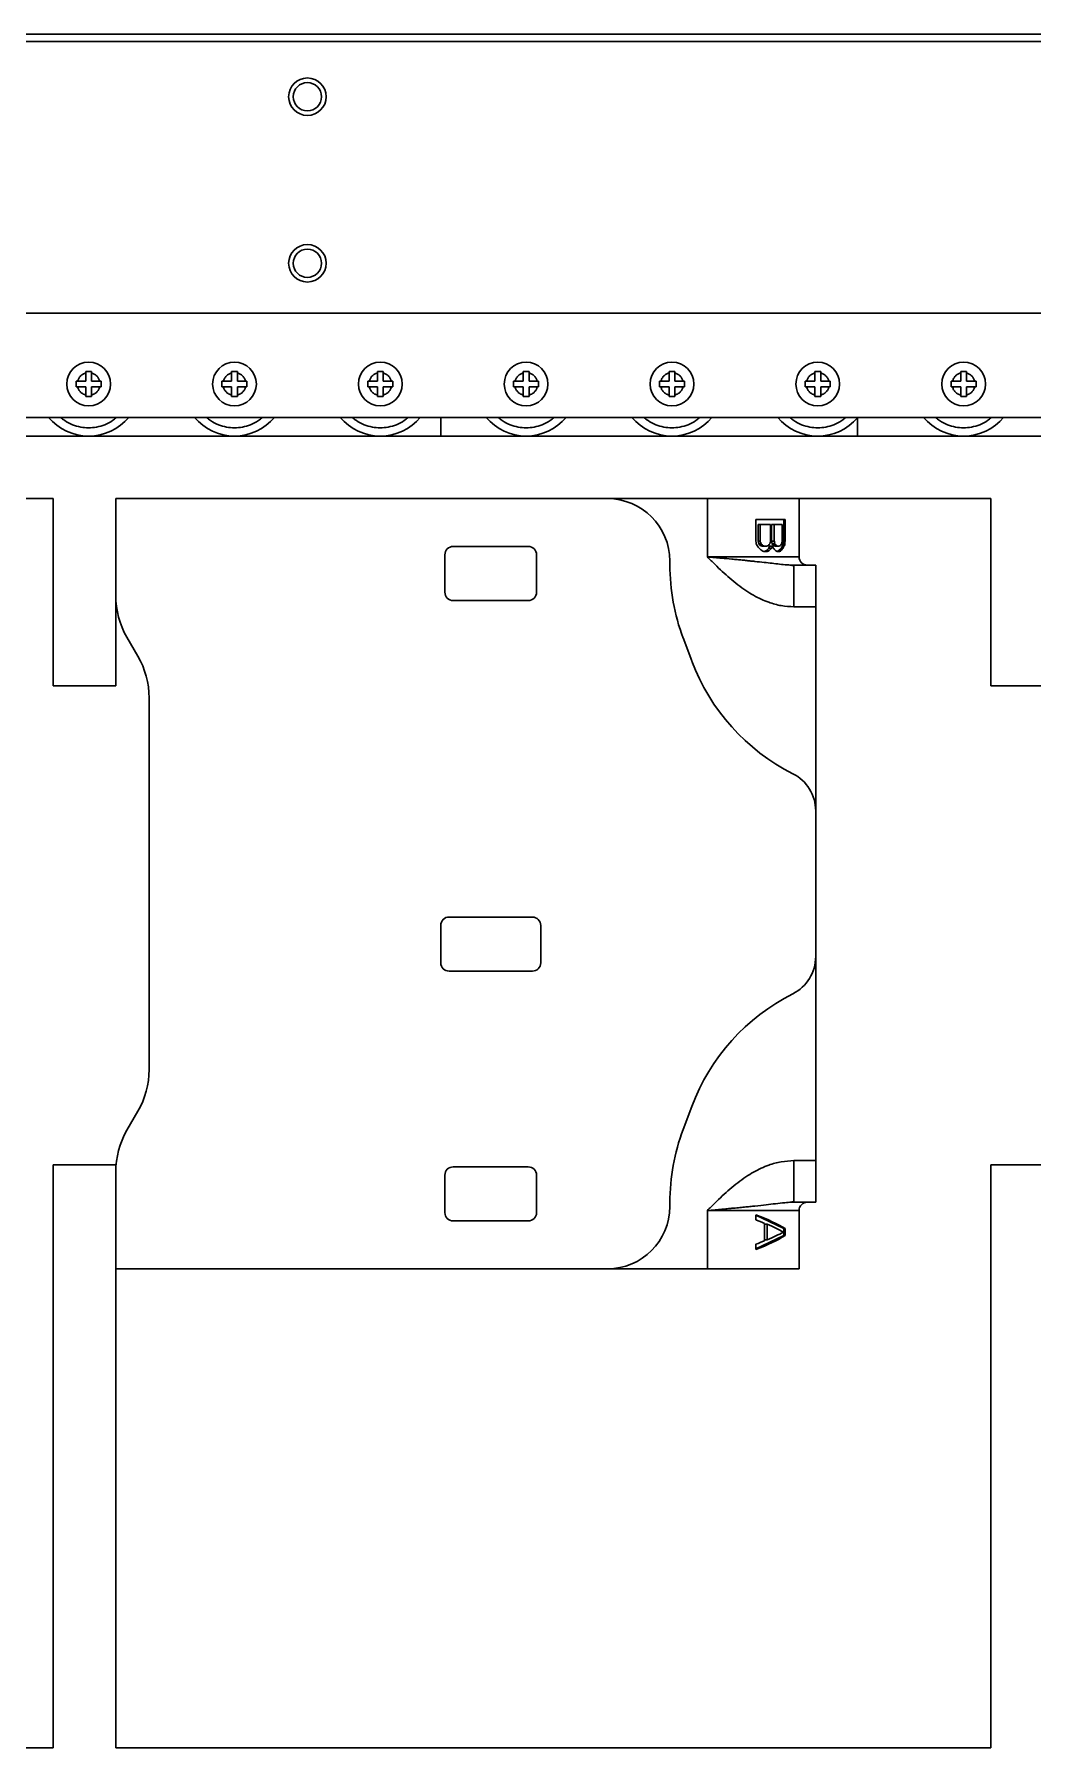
# Model space of a CAD drawing. Header units: millimetres. Extents: x 914 to 910632, y -176 to 682692.
# Drawn here: x 2344.52 to 2348.3, y 1810.69 to 1817.17 of the extents above; entities that cross this region are included whole.
import ezdxf

# ---------------------------------------------------------------- set-up
doc = ezdxf.new("R2010")
doc.units = ezdxf.units.MM
doc.layers.add('画图', color=3, linetype='Continuous', lineweight=30)

# ---------------------------------------------------------------- blocks, each defined once
blk = doc.blocks.new('SDHGSJH')
at = {"color": 7, "linetype": 'Continuous', "lineweight": 30}
for p, q in [((1578, -12.79), (1368, -12.79)), ((1368, -12.79), (1368, -152.79)), ((1578, -127.79), (1578, -12.79)), ((1803, -12.79), (1593, -12.79)), ((1593, -12.79), (1593, -152.79)), ((1414, -127.79), (1414, -141.79)), ((1414, -127.79), (1436, -127.79)), ((1436, -141.79), (1436, -127.79)), ((1436, -127.79), (1460, -127.79)), ((1460, -127.79), (1578, -127.79)), ((1578, -127.79), (1578, -151.07)), ((1417.32, -137.45), (1417.32, -135.79)), ((1417.32, -135.79), (1417.62, -135.79)), ((1424.39, -132.6), (1417.62, -135.79)), ((1417.62, -135.79), (1417.62, -137.45)), ((1421.61, -138.5), (1421.61, -134.75)), ((1422.27, -134.75), (1421.61, -134.75)), ((1422.27, -134.54), (1422.27, -138.7)), ((1424.39, -132.45), (1424.39, -133.7)), ((1417.62, -137.45), (1417.32, -137.45)), ((1417.62, -137.45), (1424.39, -140.65)), ((1421.61, -138.5), (1422.27, -138.5)), ((1424.39, -139.54), (1424.39, -140.79)), ((1497, -139.29), (1479, -139.29)), ((1415.22, -143.79), (1410, -143.79)), ((1410, -153.79), (1410, -143.79)), ((1416.67, -143.73), (1415.22, -143.98)), ((1415.22, -153.79), (1415.22, -143.79)), ((1416.62, -143.71), (1415.54, -143.77)), ((1445, -143.72), (1445, -142.79)), ((1477, -150.29), (1477, -141.29)), ((1499, -141.29), (1499, -150.29)), ((1368, -152.79), (1353, -152.79)), ((1410, -153.79), (1415.22, -153.79)), ((1410, -202.79), (1410, -153.79)), ((1497, -152.29), (1479, -152.29)), ((1593, -152.79), (1578, -152.79)), ((1441.82, -161.28), (1439.75, -166.8)), ((1572.68, -165.65), (1575.32, -161.07)), ((1570, -264.93), (1570, -175.65)), ((1476, -210.29), (1476, -201.29)), ((1498, -199.29), (1478, -199.29)), ((1500, -201.29), (1500, -210.29)), ((1410, -237.79), (1410, -202.79)), ((1498, -212.29), (1478, -212.29)), ((1410, -286.79), (1410, -237.79)), ((1353, -267.79), (1368, -267.79)), ((1368, -267.79), (1368, -312.79)), ((1578, -289.5), (1578, -267.79)), ((1578, -267.79), (1593, -267.79)), ((1593, -267.79), (1593, -312.79)), ((1439.75, -273.78), (1441.82, -279.3)), ((1575.32, -279.5), (1572.68, -274.93)), ((1410, -286.79), (1415.22, -286.79)), ((1410, -296.79), (1410, -286.79)), ((1415.22, -296.79), (1415.22, -286.79)), ((1477, -299.29), (1477, -290.29)), ((1497, -288.29), (1479, -288.29)), ((1499, -290.29), (1499, -299.29)), ((1578, -289.5), (1578, -312.79)), ((1410, -296.79), (1415.22, -296.79)), ((1414, -298.79), (1414, -312.79)), ((1415.22, -296.6), (1416.67, -296.85)), ((1418.82, -300.29), (1418.22, -300.91)), ((1418.82, -300.29), (1418.29, -300.29)), ((1418.68, -300.08), (1419.22, -300.08)), ((1419.24, -300.09), (1418.82, -300.29)), ((1421.83, -300.29), (1421.14, -300.29)), ((1421.83, -300.29), (1421.23, -300.91)), ((1421.61, -300.08), (1422.44, -300.08)), ((1422.28, -300.08), (1421.83, -300.29)), ((1436, -312.79), (1436, -298.79)), ((1445, -296.85), (1445, -297.79)), ((1417.32, -307.79), (1417.32, -302.79)), ((1417.62, -302.79), (1417.32, -302.79)), ((1417.77, -301.75), (1417.43, -301.75)), ((1417.77, -301.75), (1417.62, -302.79)), ((1417.62, -302.79), (1417.62, -307.79)), ((1418.22, -300.91), (1417.77, -301.75)), ((1418.22, -300.91), (1417.79, -300.91)), ((1418.04, -302.58), (1418.04, -306.54)), ((1419.08, -301.33), (1418.81, -301.33)), ((1419.08, -301.33), (1419.72, -301.33)), ((1419.5, -301.54), (1420.17, -301.54)), ((1419.72, -301.33), (1420.17, -301.54)), ((1419.78, -301.95), (1420.47, -301.95)), ((1419.93, -306.54), (1419.93, -302.58)), ((1419.93, -302.58), (1420.62, -302.58)), ((1420.17, -301.54), (1420.47, -301.95)), ((1420.37, -301.33), (1420.52, -300.91)), ((1420.37, -301.33), (1421.08, -301.33)), ((1420.47, -301.95), (1420.62, -302.58)), ((1421.23, -300.91), (1420.52, -300.91)), ((1420.62, -302.58), (1420.62, -306.54)), ((1420.82, -302.58), (1420.82, -306.54)), ((1421.23, -300.91), (1421.08, -301.33)), ((1422.27, -301.33), (1421.78, -301.33)), ((1422.88, -301.33), (1422.27, -301.33)), ((1422.78, -301.54), (1423.33, -301.54)), ((1422.88, -301.33), (1423.33, -301.54)), ((1423.13, -301.95), (1423.63, -301.95)), ((1423.3, -306.54), (1423.3, -302.58)), ((1423.3, -302.58), (1423.78, -302.58)), ((1423.33, -301.54), (1423.63, -301.95)), ((1423.63, -301.95), (1423.78, -302.58)), ((1423.78, -302.58), (1423.78, -306.54)), ((1424.39, -302.79), (1424.39, -307.79)), ((1497, -301.29), (1479, -301.29)), ((1424.39, -307.79), (1417.32, -307.79)), ((1418.04, -306.54), (1419.93, -306.54)), ((1419.93, -306.54), (1420.62, -306.54)), ((1420.82, -306.54), (1423.3, -306.54)), ((1423.3, -306.54), (1423.78, -306.54)), ((1368, -312.79), (1429.44, -312.79)), ((1436, -312.79), (1429.44, -312.79)), ((1460, -312.79), (1436, -312.79)), ((1578, -312.79), (1460, -312.79)), ((1593, -312.79), (1654.44, -312.79)), ((1138, -327.79), (1808, -327.79)), ((1400, -332.16), (1400, -327.79)), ((1500, -327.79), (1500, -332.29)), ((1810.46, -332.29), (1116, -332.29)), ((1373.8, -337.63), (1373.8, -337.29)), ((1373.8, -337.29), (1375.2, -337.29)), ((1375.2, -337.29), (1375.2, -337.63)), ((1408.8, -337.63), (1408.8, -337.29)), ((1408.8, -337.29), (1410.2, -337.29)), ((1410.2, -337.29), (1410.2, -337.63)), ((1443.8, -337.63), (1443.8, -337.29)), ((1443.8, -337.29), (1445.2, -337.29)), ((1445.2, -337.29), (1445.2, -337.63)), ((1478.8, -337.63), (1478.8, -337.29)), ((1478.8, -337.29), (1480.2, -337.29)), ((1480.2, -337.29), (1480.2, -337.63)), ((1513.8, -337.63), (1513.8, -337.29)), ((1513.8, -337.29), (1515.2, -337.29)), ((1515.2, -337.29), (1515.2, -337.63)), ((1548.8, -337.63), (1548.8, -337.29)), ((1548.8, -337.29), (1550.2, -337.29)), ((1550.2, -337.29), (1550.2, -337.63)), ((1583.8, -337.63), (1583.8, -337.29)), ((1583.8, -337.29), (1585.2, -337.29)), ((1585.2, -337.29), (1585.2, -337.63)), ((1371.5, -339.59), (1371.84, -339.59)), ((1371.5, -340.99), (1371.5, -339.59)), ((1371.84, -340.99), (1371.5, -340.99)), ((1373.8, -339.59), (1371.84, -339.59)), ((1371.84, -340.99), (1373.8, -340.99)), ((1373.8, -337.63), (1373.8, -339.59)), ((1373.8, -340.99), (1373.8, -342.95)), ((1375.2, -339.59), (1375.2, -337.63)), ((1377.16, -339.59), (1375.2, -339.59)), ((1375.2, -342.95), (1375.2, -340.99)), ((1375.2, -340.99), (1377.16, -340.99)), ((1377.16, -339.59), (1377.5, -339.59)), ((1377.5, -340.99), (1377.16, -340.99)), ((1377.5, -339.59), (1377.5, -340.99)), ((1406.5, -339.59), (1406.84, -339.59)), ((1406.5, -340.99), (1406.5, -339.59)), ((1406.84, -340.99), (1406.5, -340.99)), ((1408.8, -339.59), (1406.84, -339.59)), ((1406.84, -340.99), (1408.8, -340.99)), ((1408.8, -337.63), (1408.8, -339.59)), ((1408.8, -340.99), (1408.8, -342.95)), ((1410.2, -339.59), (1410.2, -337.63)), ((1412.16, -339.59), (1410.2, -339.59)), ((1410.2, -342.95), (1410.2, -340.99)), ((1410.2, -340.99), (1412.16, -340.99)), ((1412.16, -339.59), (1412.5, -339.59)), ((1412.5, -340.99), (1412.16, -340.99)), ((1412.5, -339.59), (1412.5, -340.99)), ((1441.5, -339.59), (1441.84, -339.59)), ((1441.5, -340.99), (1441.5, -339.59)), ((1441.84, -340.99), (1441.5, -340.99)), ((1443.8, -339.59), (1441.84, -339.59)), ((1441.84, -340.99), (1443.8, -340.99)), ((1443.8, -337.63), (1443.8, -339.59)), ((1443.8, -340.99), (1443.8, -342.95)), ((1445.2, -339.59), (1445.2, -337.63)), ((1447.16, -339.59), (1445.2, -339.59)), ((1445.2, -342.95), (1445.2, -340.99)), ((1445.2, -340.99), (1447.16, -340.99)), ((1447.16, -339.59), (1447.5, -339.59)), ((1447.5, -340.99), (1447.16, -340.99)), ((1447.5, -339.59), (1447.5, -340.99)), ((1476.5, -339.59), (1476.84, -339.59)), ((1476.5, -340.99), (1476.5, -339.59)), ((1476.84, -340.99), (1476.5, -340.99)), ((1478.8, -339.59), (1476.84, -339.59)), ((1476.84, -340.99), (1478.8, -340.99)), ((1478.8, -337.63), (1478.8, -339.59)), ((1478.8, -340.99), (1478.8, -342.95)), ((1480.2, -339.59), (1480.2, -337.63)), ((1482.16, -339.59), (1480.2, -339.59)), ((1480.2, -342.95), (1480.2, -340.99)), ((1480.2, -340.99), (1482.16, -340.99)), ((1482.16, -339.59), (1482.5, -339.59)), ((1482.5, -340.99), (1482.16, -340.99)), ((1482.5, -339.59), (1482.5, -340.99)), ((1511.5, -339.59), (1511.84, -339.59)), ((1511.5, -340.99), (1511.5, -339.59)), ((1511.84, -340.99), (1511.5, -340.99)), ((1513.8, -339.59), (1511.84, -339.59)), ((1511.84, -340.99), (1513.8, -340.99)), ((1513.8, -337.63), (1513.8, -339.59)), ((1513.8, -340.99), (1513.8, -342.95)), ((1515.2, -339.59), (1515.2, -337.63)), ((1517.16, -339.59), (1515.2, -339.59)), ((1515.2, -342.95), (1515.2, -340.99)), ((1515.2, -340.99), (1517.16, -340.99)), ((1517.16, -339.59), (1517.5, -339.59)), ((1517.5, -340.99), (1517.16, -340.99)), ((1517.5, -339.59), (1517.5, -340.99)), ((1546.5, -339.59), (1546.84, -339.59)), ((1546.5, -340.99), (1546.5, -339.59)), ((1546.84, -340.99), (1546.5, -340.99)), ((1548.8, -339.59), (1546.84, -339.59)), ((1546.84, -340.99), (1548.8, -340.99)), ((1548.8, -337.63), (1548.8, -339.59)), ((1548.8, -340.99), (1548.8, -342.95)), ((1550.2, -339.59), (1550.2, -337.63)), ((1552.16, -339.59), (1550.2, -339.59)), ((1550.2, -342.95), (1550.2, -340.99)), ((1550.2, -340.99), (1552.16, -340.99)), ((1552.16, -339.59), (1552.5, -339.59)), ((1552.5, -340.99), (1552.16, -340.99)), ((1552.5, -339.59), (1552.5, -340.99)), ((1581.5, -339.59), (1581.84, -339.59)), ((1581.5, -340.99), (1581.5, -339.59)), ((1581.84, -340.99), (1581.5, -340.99)), ((1583.8, -339.59), (1581.84, -339.59)), ((1581.84, -340.99), (1583.8, -340.99)), ((1583.8, -337.63), (1583.8, -339.59)), ((1583.8, -340.99), (1583.8, -342.95)), ((1585.2, -339.59), (1585.2, -337.63)), ((1587.16, -339.59), (1585.2, -339.59)), ((1585.2, -342.95), (1585.2, -340.99)), ((1585.2, -340.99), (1587.16, -340.99)), ((1587.16, -339.59), (1587.5, -339.59)), ((1587.5, -340.99), (1587.16, -340.99)), ((1587.5, -339.59), (1587.5, -340.99)), ((1373.8, -343.29), (1373.8, -342.95)), ((1375.2, -343.29), (1373.8, -343.29)), ((1375.2, -342.95), (1375.2, -343.29)), ((1408.8, -343.29), (1408.8, -342.95)), ((1410.2, -343.29), (1408.8, -343.29)), ((1410.2, -342.95), (1410.2, -343.29)), ((1443.8, -343.29), (1443.8, -342.95)), ((1445.2, -343.29), (1443.8, -343.29)), ((1445.2, -342.95), (1445.2, -343.29)), ((1478.8, -343.29), (1478.8, -342.95)), ((1480.2, -343.29), (1478.8, -343.29)), ((1480.2, -342.95), (1480.2, -343.29)), ((1513.8, -343.29), (1513.8, -342.95)), ((1515.2, -343.29), (1513.8, -343.29)), ((1515.2, -342.95), (1515.2, -343.29)), ((1548.8, -343.29), (1548.8, -342.95)), ((1550.2, -343.29), (1548.8, -343.29)), ((1550.2, -342.95), (1550.2, -343.29)), ((1583.8, -343.29), (1583.8, -342.95)), ((1585.2, -343.29), (1583.8, -343.29)), ((1585.2, -342.95), (1585.2, -343.29)), ((1810.46, -357.29), (1017.09, -357.29)), ((1113, -357.29), (1810.46, -357.29)), ((1529.9, -366.61), (1529.9, -366.77)), ((2026, -422.55), (74, -422.55)), ((2026, -424.29), (74, -424.29))]:
    blk.add_line(p, q, dxfattribs=at)
at = {"color": 8, "linetype": 'Continuous', "lineweight": 30}
for p, q in [((1414, -141.79), (1436, -141.79)), ((1415.22, -143.79), (1416.73, -143.72)), ((1436, -298.79), (1414, -298.79))]:
    blk.add_line(p, q, dxfattribs=at)
at = {"color": 7, "linetype": 'Continuous', "lineweight": 30}
for centre, radius in [((1374.5, -340.29), 5.25), ((1409.5, -340.29), 5.25), ((1444.5, -340.29), 5.25), ((1479.5, -340.29), 5.25), ((1514.5, -340.29), 5.25), ((1549.5, -340.29), 5.25), ((1584.5, -340.29), 5.25), ((1532, -369.29), 4.5), ((1532, -369.29), 3.4), ((1532, -409.29), 4.5), ((1532, -409.29), 3.4)]:
    blk.add_circle(centre, radius, dxfattribs=at)
for centre, radius, start, end in [((1460, -142.79), 15, 90, 180), ((1479, -141.29), 2, 90, 180), ((1497, -141.29), 2, 0, 90), ((1412, -141.79), 2, 270, 0), ((1395, -143.72), 50, 339.444, 0), ((1479, -150.29), 2, 180, 270), ((1497, -150.29), 2, 270, 0), ((1558, -151.07), 20, 330, 0), ((1392.93, -149.24), 50, 296.8187, 339.444), ((1590, -175.65), 20, 150, 180), ((1420, -202.79), 10, 116.8187, 180), ((1478, -201.29), 2, 90, 180), ((1498, -201.29), 2, 0, 90), ((1478, -210.29), 2, 180, 270), ((1498, -210.29), 2, 270, 0), ((1420, -237.79), 10, 180, 243.1813), ((1392.93, -291.33), 50, 20.556, 63.1813), ((1590, -264.93), 20, 180, 210), ((1395, -296.85), 50, 0, 20.556), ((1558, -289.5), 20, 0, 30), ((1479, -290.29), 2, 90, 180), ((1497, -290.29), 2, 0, 90), ((1412, -298.79), 2, 0, 90), ((1460, -297.79), 15, 180, 270), ((1479, -299.29), 2, 180, 270), ((1497, -299.29), 2, 270, 0), ((1374.5, -340.29), 12.5, 39.7918, 140.2082), ((1409.5, -340.29), 12.5, 39.7918, 139.4642), ((1444.5, -340.29), 12.5, 39.7918, 140.2082), ((1479.5, -340.29), 12.5, 39.7918, 140.2082), ((1514.5, -340.29), 12.5, 39.7918, 140.2082), ((1549.5, -340.29), 12.5, 39.7918, 140.2082), ((1584.5, -340.29), 12.5, 39.7918, 140.2082)]:
    blk.add_arc(centre, radius, start, end, dxfattribs=at)
for centre, major_axis, ratio, start_param, end_param in [((1436, -134.12), (-21.97, -5.46), 0.222648, 5.213182, 5.671735), ((1436, -135.27), (-21.97, -5.34), 0.218533, 5.372125, 5.634447), ((1436, -135.34), (-21.97, -5.34), 0.218533, 5.215446, 5.333273), ((1436, -139.12), (-21.97, 5.46), 0.222648, 0.611451, 1.070003), ((1436, -137.98), (-21.97, 5.34), 0.218533, 0.648739, 0.91106), ((1436, -137.91), (-21.97, 5.34), 0.218533, 0.949912, 1.067739), ((1436, -297.87), (-21.33, -13.87), 0.388181, 5.400959, 5.440213), ((1436, -299.21), (-21.97, -5.34), 0.218533, 5.565909, 5.595193), ((1436, -300.67), (-21.97, 5.34), 0.218533, 0.756165, 0.785246), ((1436, -301.15), (-21.33, 13.87), 0.388181, 0.97948, 1.018189), ((1436, -300.99), (-21.33, -13.87), 0.388181, 5.206955, 5.245653), ((1436, -300.6), (-21.97, -5.34), 0.218533, 5.372125, 5.401189), ((1436, -299.21), (-21.97, 5.34), 0.218533, 0.959649, 0.988933), ((1436, -297.87), (-21.33, 13.87), 0.388181, 1.183167, 1.22242), ((1436, -278.31), (-15.88, -107.68), 0.141419, 4.952593, 4.962513), ((1436, -295.5), (-19.09, -27.72), 0.394462, 5.167401, 5.197033), ((1436, -291.64), (-16.43, -64.52), 0.226815, 4.930336, 4.940141), ((1436, -298.52), (-20.41, -19.81), 0.414084, 5.256307, 5.275871), ((1436, -300.53), (-21.97, -5.34), 0.218533, 5.556172, 5.585418), ((1436, -301.99), (-21.97, 5.34), 0.218533, 0.746457, 0.775559), ((1436, -302.89), (-20.41, 19.81), 0.414084, 1.10467, 1.12404), ((1436, -304.77), (16.43, -64.52), 0.226815, 4.611168, 4.620846), ((1436, -301.54), (17.41, -42.73), 0.314774, 4.570346, 4.580018), ((1436, -304.14), (-16.43, -64.52), 0.226815, 4.736221, 4.745896), ((1436, -302.68), (-20.41, -19.81), 0.414084, 5.062395, 5.081756), ((1436, -301.92), (-21.97, -5.34), 0.218533, 5.362425, 5.391506), ((1436, -300.53), (-21.97, 5.34), 0.218533, 0.949912, 0.979159), ((1436, -298.52), (-20.41, 19.81), 0.414084, 1.30827, 1.327833), ((1436, -291.64), (16.43, -64.52), 0.226815, 4.814961, 4.824766), ((1436, -295.5), (19.09, -27.72), 0.394462, 4.636825, 4.666457), ((1436, -278.31), (15.88, -107.68), 0.141419, 4.910897, 4.920817)]:
    blk.add_ellipse(centre, major_axis=major_axis, ratio=ratio, start_param=start_param, end_param=end_param, dxfattribs=at)
for points, knots in [([(1415.22, -153.79), (1416.24, -153.73), (1418.3, -153.62), (1420.92, -152.87), (1423.12, -151.97), (1424.95, -151.03), (1426.83, -149.87), (1428.73, -148.5), (1430.62, -146.94), (1432.42, -145.31), (1434.2, -143.59), (1435.38, -142.4), (1436, -141.79)], [0, 0, 0, 0, 0.124884, 0.2498077, 0.3295782, 0.4127364, 0.4998447, 0.5989024, 0.6978837, 0.7965797, 0.8941531, 1, 1, 1, 1]), ([(1415.22, -286.79), (1416.24, -286.85), (1418.3, -286.96), (1420.92, -287.71), (1423.12, -288.6), (1424.95, -289.54), (1426.83, -290.7), (1428.73, -292.08), (1430.62, -293.63), (1432.42, -295.26), (1434.2, -296.99), (1435.38, -298.17), (1436, -298.79)], [0, 0, 0, 0, 0.1248837, 0.2498084, 0.3295769, 0.412735, 0.4998456, 0.5989031, 0.6978811, 0.7965801, 0.8941534, 1, 1, 1, 1]), ([(1415.22, -296.79), (1415.77, -296.81), (1416.9, -296.84), (1418.64, -297.03), (1420.45, -297.23), (1422.42, -297.46), (1424.13, -297.64), (1425.55, -297.79), (1426.57, -297.9), (1427.67, -298.01), (1428.87, -298.13), (1430.5, -298.28), (1432.87, -298.5), (1434.85, -298.68), (1436, -298.79)], [0, 0, 0, 0, 0.097751, 0.197309, 0.294104, 0.391164, 0.500035, 0.543948, 0.590911, 0.640921, 0.693984, 0.750091, 0.854593, 1, 1, 1, 1]), ([(1371.84, -339.59), (1371.92, -339.36), (1372.08, -338.9), (1372.53, -338.32), (1373.12, -337.86), (1373.57, -337.71), (1373.8, -337.63)], [0, 0, 0, 0, 0.2456202, 0.5000027, 0.754418, 1, 1, 1, 1]), ([(1373.8, -342.95), (1373.57, -342.87), (1373.12, -342.71), (1372.53, -342.25), (1372.08, -341.67), (1371.92, -341.21), (1371.84, -340.99)], [0, 0, 0, 0, 0.245583, 0.5, 0.754417, 1, 1, 1, 1]), ([(1375.2, -337.63), (1375.43, -337.71), (1375.88, -337.86), (1376.47, -338.32), (1376.92, -338.9), (1377.08, -339.36), (1377.16, -339.59)], [0, 0, 0, 0, 0.245582, 0.4999973, 0.7543798, 1, 1, 1, 1]), ([(1377.16, -340.99), (1377.08, -341.21), (1376.92, -341.67), (1376.47, -342.25), (1375.88, -342.71), (1375.43, -342.87), (1375.2, -342.95)], [0, 0, 0, 0, 0.245583, 0.5, 0.754417, 1, 1, 1, 1]), ([(1406.84, -339.59), (1406.92, -339.36), (1407.08, -338.9), (1407.53, -338.32), (1408.12, -337.86), (1408.57, -337.71), (1408.8, -337.63)], [0, 0, 0, 0, 0.2456202, 0.5000027, 0.754418, 1, 1, 1, 1]), ([(1408.8, -342.95), (1408.57, -342.87), (1408.12, -342.71), (1407.53, -342.25), (1407.08, -341.67), (1406.92, -341.21), (1406.84, -340.99)], [0, 0, 0, 0, 0.245583, 0.5, 0.754417, 1, 1, 1, 1]), ([(1410.2, -337.63), (1410.43, -337.71), (1410.88, -337.86), (1411.47, -338.32), (1411.92, -338.9), (1412.08, -339.36), (1412.16, -339.59)], [0, 0, 0, 0, 0.245619, 0.5, 0.754381, 1, 1, 1, 1]), ([(1412.16, -340.99), (1412.08, -341.21), (1411.92, -341.67), (1411.47, -342.25), (1410.88, -342.71), (1410.43, -342.87), (1410.2, -342.95)], [0, 0, 0, 0, 0.245582, 0.4999973, 0.7543798, 1, 1, 1, 1]), ([(1441.84, -339.59), (1441.92, -339.36), (1442.08, -338.9), (1442.53, -338.32), (1443.12, -337.86), (1443.57, -337.71), (1443.8, -337.63)], [0, 0, 0, 0, 0.2456084, 0.4999949, 0.7544141, 1, 1, 1, 1]), ([(1443.8, -342.95), (1443.57, -342.87), (1443.12, -342.71), (1442.53, -342.25), (1442.08, -341.67), (1441.92, -341.21), (1441.84, -340.99)], [0, 0, 0, 0, 0.2455872, 0.5000078, 0.7544284, 1, 1, 1, 1]), ([(1445.2, -337.63), (1445.43, -337.71), (1445.88, -337.86), (1446.47, -338.32), (1446.92, -338.9), (1447.08, -339.36), (1447.16, -339.59)], [0, 0, 0, 0, 0.2455859, 0.5000051, 0.7543916, 1, 1, 1, 1]), ([(1447.16, -340.99), (1447.08, -341.21), (1446.92, -341.67), (1446.47, -342.25), (1445.88, -342.71), (1445.43, -342.87), (1445.2, -342.95)], [0, 0, 0, 0, 0.245572, 0.499992, 0.754413, 1, 1, 1, 1]), ([(1476.84, -339.59), (1476.92, -339.36), (1477.08, -338.9), (1477.53, -338.32), (1478.12, -337.86), (1478.57, -337.71), (1478.8, -337.63)], [0, 0, 0, 0, 0.245619, 0.5, 0.754381, 1, 1, 1, 1]), ([(1478.8, -342.95), (1478.57, -342.87), (1478.12, -342.71), (1477.53, -342.25), (1477.08, -341.67), (1476.92, -341.21), (1476.84, -340.99)], [0, 0, 0, 0, 0.2456202, 0.5000027, 0.754418, 1, 1, 1, 1]), ([(1480.2, -337.63), (1480.43, -337.71), (1480.88, -337.86), (1481.47, -338.32), (1481.92, -338.9), (1482.08, -339.36), (1482.16, -339.59)], [0, 0, 0, 0, 0.245582, 0.4999973, 0.7543798, 1, 1, 1, 1]), ([(1482.16, -340.99), (1482.08, -341.21), (1481.92, -341.67), (1481.47, -342.25), (1480.88, -342.71), (1480.43, -342.87), (1480.2, -342.95)], [0, 0, 0, 0, 0.245583, 0.5, 0.754417, 1, 1, 1, 1]), ([(1511.84, -339.59), (1511.92, -339.36), (1512.08, -338.9), (1512.53, -338.32), (1513.12, -337.86), (1513.57, -337.71), (1513.8, -337.63)], [0, 0, 0, 0, 0.2456202, 0.5000027, 0.754418, 1, 1, 1, 1]), ([(1513.8, -342.95), (1513.57, -342.87), (1513.12, -342.71), (1512.53, -342.25), (1512.08, -341.67), (1511.92, -341.21), (1511.84, -340.99)], [0, 0, 0, 0, 0.245583, 0.5, 0.754417, 1, 1, 1, 1]), ([(1515.2, -337.63), (1515.43, -337.71), (1515.88, -337.86), (1516.47, -338.32), (1516.92, -338.9), (1517.08, -339.36), (1517.16, -339.59)], [0, 0, 0, 0, 0.245582, 0.4999973, 0.7543798, 1, 1, 1, 1]), ([(1517.16, -340.99), (1517.08, -341.21), (1516.92, -341.67), (1516.47, -342.25), (1515.88, -342.71), (1515.43, -342.87), (1515.2, -342.95)], [0, 0, 0, 0, 0.245583, 0.5, 0.754417, 1, 1, 1, 1]), ([(1546.84, -339.59), (1546.92, -339.36), (1547.08, -338.9), (1547.53, -338.32), (1548.12, -337.86), (1548.57, -337.71), (1548.8, -337.63)], [0, 0, 0, 0, 0.2456084, 0.4999949, 0.7544141, 1, 1, 1, 1]), ([(1548.8, -342.95), (1548.57, -342.87), (1548.12, -342.71), (1547.53, -342.25), (1547.08, -341.67), (1546.92, -341.21), (1546.84, -340.99)], [0, 0, 0, 0, 0.2455872, 0.5000078, 0.7544284, 1, 1, 1, 1]), ([(1550.2, -337.63), (1550.43, -337.71), (1550.88, -337.86), (1551.47, -338.32), (1551.92, -338.9), (1552.08, -339.36), (1552.16, -339.59)], [0, 0, 0, 0, 0.245619, 0.5, 0.754381, 1, 1, 1, 1]), ([(1552.16, -340.99), (1552.08, -341.21), (1551.92, -341.67), (1551.47, -342.25), (1550.88, -342.71), (1550.43, -342.87), (1550.2, -342.95)], [0, 0, 0, 0, 0.245582, 0.4999973, 0.7543798, 1, 1, 1, 1]), ([(1581.84, -339.59), (1581.92, -339.36), (1582.08, -338.9), (1582.53, -338.32), (1583.12, -337.86), (1583.57, -337.71), (1583.8, -337.63)], [0, 0, 0, 0, 0.245619, 0.5, 0.754381, 1, 1, 1, 1]), ([(1583.8, -342.95), (1583.57, -342.87), (1583.12, -342.71), (1582.53, -342.25), (1582.08, -341.67), (1581.92, -341.21), (1581.84, -340.99)], [0, 0, 0, 0, 0.2456202, 0.5000027, 0.754418, 1, 1, 1, 1]), ([(1585.2, -337.63), (1585.43, -337.71), (1585.88, -337.86), (1586.47, -338.32), (1586.92, -338.9), (1587.08, -339.36), (1587.16, -339.59)], [0, 0, 0, 0, 0.2455859, 0.5000051, 0.7543916, 1, 1, 1, 1]), ([(1587.16, -340.99), (1587.08, -341.21), (1586.92, -341.67), (1586.47, -342.25), (1585.88, -342.71), (1585.43, -342.87), (1585.2, -342.95)], [0, 0, 0, 0, 0.245572, 0.499992, 0.754413, 1, 1, 1, 1])]:
    blk.add_open_spline(points, degree=3, knots=knots, dxfattribs=at)
at = {"color": 8, "linetype": 'Continuous', "lineweight": 30}
for points, knots in [([(1436, -141.79), (1435.38, -141.84), (1434.23, -141.95), (1432.64, -142.09), (1431.3, -142.22), (1429.95, -142.35), (1428.57, -142.48), (1427.12, -142.62), (1425.81, -142.76), (1424.03, -142.94), (1421.95, -143.17), (1419.56, -143.44), (1417.84, -143.65), (1416.87, -143.7), (1416.62, -143.71)], [0, 0, 0, 0, 0.084723, 0.158303, 0.220748, 0.272047, 0.347834, 0.41844, 0.483867, 0.544107, 0.690142, 0.816087, 0.952097, 1, 1, 1, 1]), ([(1367.78, -332.29), (1368.1, -332.01), (1368.95, -331.28), (1370.59, -330.48), (1372.54, -329.91), (1374.5, -329.73), (1376.46, -329.91), (1378.41, -330.48), (1380.05, -331.28), (1380.9, -332.01), (1381.22, -332.29)], [0, 0, 0, 0, 0.0854066, 0.2300728, 0.3689661, 0.5000036, 0.6310411, 0.7699345, 0.9145934, 1, 1, 1, 1]), ([(1402.78, -332.29), (1403.1, -332.01), (1403.95, -331.28), (1405.59, -330.48), (1407.54, -329.91), (1409.5, -329.73), (1411.46, -329.91), (1413.41, -330.48), (1415.05, -331.28), (1415.9, -332.01), (1416.22, -332.29)], [0, 0, 0, 0, 0.085407, 0.230065, 0.368959, 0.499996, 0.631042, 0.769927, 0.914593, 1, 1, 1, 1]), ([(1437.78, -332.29), (1438.1, -332.01), (1438.95, -331.28), (1440.59, -330.48), (1442.54, -329.91), (1444.5, -329.73), (1446.46, -329.91), (1448.41, -330.48), (1450.05, -331.28), (1450.9, -332.01), (1451.22, -332.29)], [0, 0, 0, 0, 0.0854066, 0.2300728, 0.3689584, 0.4999959, 0.6310416, 0.7699272, 0.9145934, 1, 1, 1, 1]), ([(1472.78, -332.29), (1473.1, -332.01), (1473.95, -331.28), (1475.59, -330.48), (1477.54, -329.91), (1479.5, -329.73), (1481.46, -329.91), (1483.41, -330.48), (1485.05, -331.28), (1485.9, -332.01), (1486.22, -332.29)], [0, 0, 0, 0, 0.0854066, 0.2300727, 0.3689582, 0.5000038, 0.6310412, 0.7699345, 0.9145934, 1, 1, 1, 1]), ([(1507.78, -332.29), (1508.1, -332.01), (1508.95, -331.28), (1510.59, -330.48), (1512.54, -329.91), (1514.5, -329.73), (1516.46, -329.91), (1518.41, -330.48), (1520.05, -331.28), (1520.9, -332.01), (1521.22, -332.29)], [0, 0, 0, 0, 0.085407, 0.230066, 0.368959, 0.499996, 0.631034, 0.769927, 0.914593, 1, 1, 1, 1]), ([(1542.78, -332.29), (1543.1, -332.01), (1543.95, -331.28), (1545.59, -330.48), (1547.54, -329.91), (1549.5, -329.73), (1551.46, -329.91), (1553.41, -330.48), (1555.05, -331.28), (1555.9, -332.01), (1556.22, -332.29)], [0, 0, 0, 0, 0.085407, 0.230065, 0.368959, 0.499996, 0.631042, 0.769927, 0.914593, 1, 1, 1, 1]), ([(1577.78, -332.29), (1578.1, -332.01), (1578.95, -331.28), (1580.59, -330.48), (1582.54, -329.91), (1584.5, -329.73), (1586.46, -329.91), (1588.41, -330.48), (1590.05, -331.28), (1590.9, -332.01), (1591.22, -332.29)], [0, 0, 0, 0, 0.0854066, 0.2300727, 0.3689582, 0.5000038, 0.6310412, 0.7699345, 0.9145934, 1, 1, 1, 1])]:
    blk.add_open_spline(points, degree=3, knots=knots, dxfattribs=at)

msp = doc.modelspace()

# ---------------------------------------------------------------- block references
at = {"layer": '画图', "color": 4, "xscale": 0.01575, "yscale": 0.01575, "zscale": 0.01575, "rotation": 180}
msp.add_blockref('SDHGSJH', (2369.6829, 1810.4924), dxfattribs=at)

doc.saveas('drawing.dxf')
